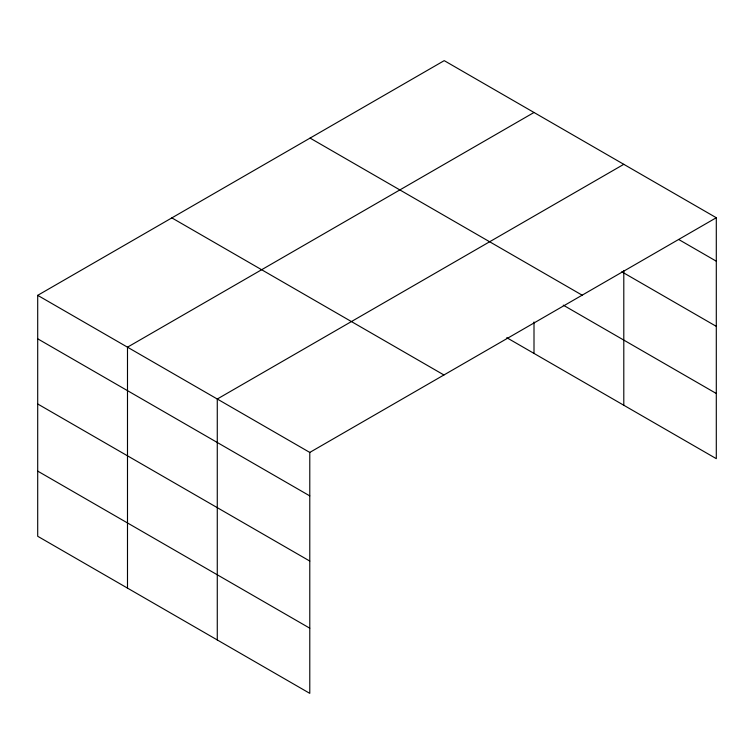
<?xml version="1.0" encoding="UTF-8"?>
<svg xmlns="http://www.w3.org/2000/svg" width="754" height="754" viewBox="0 0 754 754"><rect width="100%" height="100%" fill="white"/><g stroke="black" fill="none" stroke-linecap="round" stroke-linejoin="round"><path stroke-width="1.13" d="M37.7 295.342L309.781 452.428L309.781 693.36L37.7 536.273L37.7 295.342L444.219 60.64L716.3 217.727L716.3 458.658L506.763 337.688M534.002 112.478L127.492 347.179L127.492 588.111M623.794 164.315L217.275 399.017L217.275 639.948M309.781 452.428L716.3 217.727M678.685 239.48L716.3 261.195M621.777 271.789L716.3 326.359M310.064 138.086L582.154 295.172M563.257 305.144L716.3 393.494M171.846 217.887L443.936 374.974M37.7 338.81L309.781 495.896M37.7 403.974L309.781 561.061M37.7 471.109L309.781 628.195M623.794 270.62L623.794 405.256M534.002 321.996L534.002 353.409"/></g></svg>
